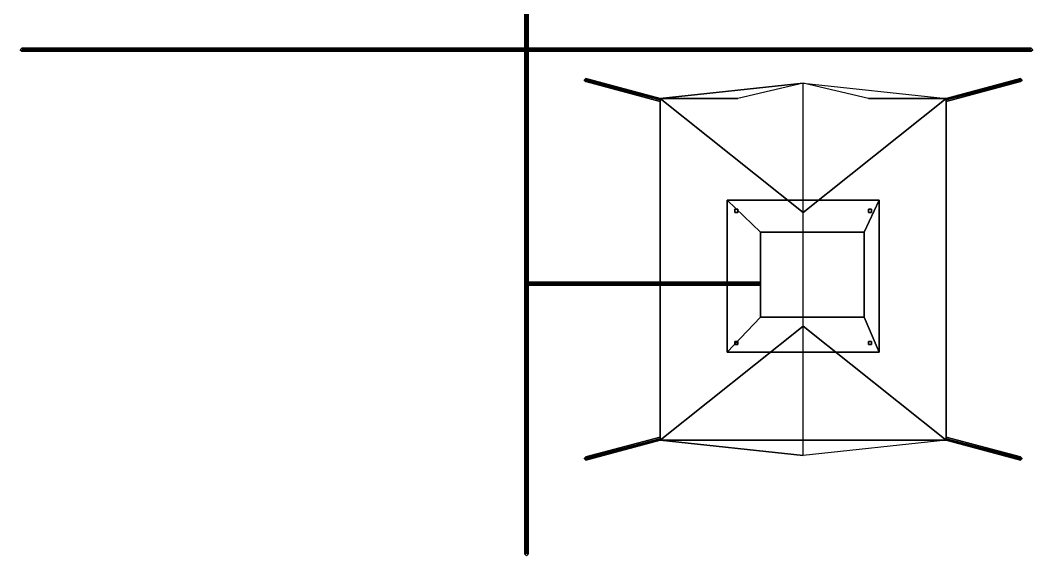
# Model space of a CAD drawing. Header units: millimetres. Extents: x -5 to 5.1, y -6 to 7.
# Drawn here: x -1.57 to 5.09, y -6.01 to -2.49 of the extents above; entities that cross this region are included whole.
import ezdxf

# ---------------------------------------------------------------- set-up
doc = ezdxf.new("R2010")
doc.units = ezdxf.units.MM
doc.header["$MEASUREMENT"] = 0
doc.layers.add('SWE_HQ_Tent', color=3, linetype='Continuous')

msp = doc.modelspace()

# ---------------------------------------------------------------- linework, layer by layer
at = {"layer": 'SWE_HQ_Tent'}
for points in [[(1.76, 0.63, 0.0721), (1.75, 0.64, 0.03), (1.75, -2.67, 7), (1.76, -2.66, 7)], [(1.75, 0.64, 0.03), (1.76, 0.63, 0.03), (1.76, -2.68, 7), (1.75, -2.67, 7)], [(1.76, 0.63, 0.0242), (1.75, 0.64), (1.75, -2.67, 4), (1.76, -2.66, 4)], [(1.75, 0.64), (1.76, 0.63), (1.76, -2.68, 4), (1.75, -2.67, 4)], [(1.77, 0.64, 0.03), (1.76, 0.63, 0.0721), (1.76, -2.66, 7), (1.77, -2.67, 7)], [(1.76, 0.63, 0.03), (1.77, 0.64, 0.03), (1.77, -2.67, 7), (1.76, -2.68, 7)], [(1.77, 0.64), (1.76, 0.63, 0.0242), (1.76, -2.66, 4), (1.77, -2.67, 4)], [(1.76, 0.63), (1.77, 0.64), (1.77, -2.67, 4), (1.76, -2.68, 4)], [(1.74, -2.68, 8), (1.7459, -2.6941, 8), (1.76, -2.66, 8), (1.7459, -2.6659, 8)], [(1.76, -2.66), (1.7459, -2.6659), (1.7459, -2.6659, 8), (1.76, -2.66, 8)], [(1.7459, -2.6941, 8), (1.76, -2.7, 8), (1.7741, -2.6659, 8), (1.76, -2.66, 8)], [(1.7741, -2.6659), (1.76, -2.66), (1.76, -2.66, 8), (1.7741, -2.6659, 8)], [(-1.56, -2.67, 0.1), (-1.57, -2.68, 0.1), (-1.56, -2.69, 0.1), (-1.55, -2.68, 0.1)], [(-1.56, -2.67), (-1.57, -2.68), (-1.57, -2.68, 0.1), (-1.56, -2.67, 0.1)], [(-1.57, -2.68), (-1.56, -2.69), (-1.56, -2.69, 0.1), (-1.57, -2.68, 0.1)], [(-1.56, -2.67, 0.03), (-1.55, -2.68, 0.0721), (1.74, -2.68, 7), (1.75, -2.67, 7)], [(-1.55, -2.68, 0.03), (-1.56, -2.67, 0.03), (1.75, -2.67, 7), (1.76, -2.68, 7)], [(-1.56, -2.67), (-1.55, -2.68, 0.0242), (1.74, -2.68, 4), (1.75, -2.67, 4)], [(-1.55, -2.68), (-1.56, -2.67), (1.75, -2.67, 4), (1.76, -2.68, 4)], [(-1.55, -2.68, 0.0242), (-1.56, -2.67), (-1.56, -2.67, 0.1), (-1.55, -2.68, 0.1)], [(-1.55, -2.68, 0.0721), (-1.56, -2.69, 0.03), (1.75, -2.69, 7), (1.74, -2.68, 7)], [(-1.56, -2.69, 0.03), (-1.55, -2.68, 0.03), (1.76, -2.68, 7), (1.75, -2.69, 7)], [(-1.55, -2.68, 0.0242), (-1.56, -2.69), (1.75, -2.69, 4), (1.74, -2.68, 4)], [(-1.56, -2.69), (-1.55, -2.68), (1.76, -2.68, 4), (1.75, -2.69, 4)], [(-1.56, -2.69), (-1.55, -2.68, 0.0242), (-1.55, -2.68, 0.1), (-1.56, -2.69, 0.1)], [(1.7459, -2.6659), (1.74, -2.68), (1.74, -2.68, 8), (1.7459, -2.6659, 8)], [(1.74, -2.68), (1.7459, -2.6941), (1.7459, -2.6941, 8), (1.74, -2.68, 8)], [(1.7459, -2.6941), (1.76, -2.7), (1.76, -2.7, 8), (1.7459, -2.6941, 8)], [(1.76, -5.99, 0.03), (1.75, -6, 0.03), (1.75, -2.69, 7), (1.76, -2.68, 7)], [(1.76, -5.99), (1.75, -6), (1.75, -2.69, 4), (1.76, -2.68, 4)], [(1.75, -6, 0.03), (1.76, -5.99, 0.0721), (1.76, -2.7, 7), (1.75, -2.69, 7)], [(1.75, -6), (1.76, -5.99, 0.0242), (1.76, -2.7, 4), (1.75, -2.69, 4)], [(1.76, -2.69, 0.02), (1.75, -2.69, 0.01), (1.75, -4.23, 0.01), (1.76, -4.22, 0.02)], [(1.75, -2.69, 0.01), (1.76, -2.69), (1.76, -4.22), (1.75, -4.23, 0.01)], [(1.76, -2.7, 8), (1.7741, -2.6941, 8), (1.78, -2.68, 8), (1.7741, -2.6659, 8)], [(5.08, -2.67, 0.03), (5.07, -2.68, 0.03), (1.76, -2.68, 7), (1.77, -2.67, 7)], [(5.08, -2.67), (5.07, -2.68), (1.76, -2.68, 4), (1.77, -2.67, 4)], [(1.77, -6, 0.03), (1.76, -5.99, 0.03), (1.76, -2.68, 7), (1.77, -2.69, 7)], [(1.77, -6), (1.76, -5.99), (1.76, -2.68, 4), (1.77, -2.69, 4)], [(5.07, -2.68, 0.03), (5.08, -2.69, 0.03), (1.77, -2.69, 7), (1.76, -2.68, 7)], [(5.07, -2.68), (5.08, -2.69), (1.77, -2.69, 4), (1.76, -2.68, 4)], [(1.76, -5.99, 0.0721), (1.77, -6, 0.03), (1.77, -2.69, 7), (1.76, -2.7, 7)], [(1.76, -5.99, 0.0242), (1.77, -6), (1.77, -2.69, 4), (1.76, -2.7, 4)], [(1.76, -2.69), (1.77, -2.69, 0.01), (1.77, -4.21, 0.01), (1.76, -4.22)], [(1.77, -2.69, 0.01), (1.76, -2.69, 0.02), (1.76, -4.22, 0.02), (1.77, -4.21, 0.01)], [(1.76, -2.7), (1.7741, -2.6941), (1.7741, -2.6941, 8), (1.76, -2.7, 8)], [(5.07, -2.68, 0.0721), (5.08, -2.67, 0.03), (1.77, -2.67, 7), (1.78, -2.68, 7)], [(5.07, -2.68, 0.0242), (5.08, -2.67), (1.77, -2.67, 4), (1.78, -2.68, 4)], [(5.08, -2.69, 0.03), (5.07, -2.68, 0.0721), (1.78, -2.68, 7), (1.77, -2.69, 7)], [(5.08, -2.69), (5.07, -2.68, 0.0242), (1.78, -2.68, 4), (1.77, -2.69, 4)], [(1.78, -2.68), (1.7741, -2.6659), (1.7741, -2.6659, 8), (1.78, -2.68, 8)], [(1.7741, -2.6941), (1.78, -2.68), (1.78, -2.68, 8), (1.7741, -2.6941, 8)], [(5.08, -2.67), (5.07, -2.68, 0.0242), (5.07, -2.68, 0.1), (5.08, -2.67, 0.1)], [(5.08, -2.69, 0.1), (5.09, -2.68, 0.1), (5.08, -2.67, 0.1), (5.07, -2.68, 0.1)], [(5.07, -2.68, 0.0242), (5.08, -2.69), (5.08, -2.69, 0.1), (5.07, -2.68, 0.1)], [(5.09, -2.68), (5.08, -2.67), (5.08, -2.67, 0.1), (5.09, -2.68, 0.1)], [(5.08, -2.69), (5.09, -2.68), (5.09, -2.68, 0.1), (5.08, -2.69, 0.1)], [(2.64, -3.01, 0.75), (2.64, -3, 0.74), (2.15, -2.87), (2.14, -2.88)], [(2.64, -3.02, 0.74), (2.64, -3.01, 0.75), (2.14, -2.88), (2.15, -2.89)], [(2.64, -3, 0.74), (2.64, -3.01, 0.73), (2.16, -2.88), (2.15, -2.87)], [(2.64, -3.01, 0.73), (2.64, -3.02, 0.74), (2.15, -2.89), (2.16, -2.88)], [(2.64, -3, 0.75), (2.64, -3, 0.75), (3.58, -3.75, 1.3), (3.58, -2.9, 1.5)], [(3.15, -3, 0.75), (2.64, -3, 0.75), (3.58, -2.9, 1.5)], [(4.52, -3, 0.75), (4.52, -3, 0.75), (3.58, -3.75, 1.3), (3.58, -2.9, 1.5)], [(4.52, -3, 0.75), (4.01, -3, 0.75), (3.58, -2.9, 1.5)], [(4.52, -3, 0.74), (4.52, -3.01, 0.75), (5.02, -2.88), (5.01, -2.87)], [(4.52, -3.01, 0.73), (4.52, -3, 0.74), (5.01, -2.87), (5, -2.88)], [(4.52, -3.01, 0.75), (4.52, -3.02, 0.74), (5.01, -2.89), (5.02, -2.88)], [(4.52, -3.02, 0.74), (4.52, -3.01, 0.73), (5, -2.88), (5.01, -2.89)], [(2.64, -3), (2.64, -5.25), (2.64, -5.25, 0.75), (2.64, -3, 0.75)], [(2.64, -3, 0.75), (2.64, -5.25, 0.75), (3.58, -4.5, 1.3), (3.58, -3.75, 1.3)], [(3.03, -3), (2.64, -3), (2.64, -3, 0.75), (3.15, -3, 0.75)], [(4.52, -3, 0.75), (4.52, -5.25, 0.75), (3.58, -4.5, 1.3), (3.58, -3.75, 1.3)], [(4.52, -3), (4.15, -3), (4.01, -3, 0.75), (4.52, -3, 0.75)], [(4.52, -3), (4.52, -5.25), (4.52, -5.25, 0.75), (4.52, -3, 0.75)], [(3.08, -3.67, 0.58), (3.08, -4.67, 0.58), (3.08, -4.67, 0.6), (3.08, -3.67, 0.6)], [(4.08, -3.67, 0.6), (4.08, -3.67, 0.58), (3.08, -3.67, 0.58), (3.08, -3.67, 0.6)], [(3.98, -3.88, 0.6), (4.08, -3.67, 0.6), (3.08, -3.67, 0.6), (3.3, -3.88, 0.6)], [(3.08, -3.67, 0.6), (3.08, -4.67, 0.6), (3.3, -4.44, 0.6), (3.3, -3.88, 0.6)], [(3.98, -3.88, 0.6), (3.98, -4.44, 0.6), (4.08, -4.67, 0.6), (4.08, -3.67, 0.6)], [(4.08, -4.67, 0.6), (4.08, -4.67, 0.58), (4.08, -3.67, 0.58), (4.08, -3.67, 0.6)], [(3.13, -3.75), (3.13, -3.75, 0.58), (3.13, -3.73, 0.58), (3.13, -3.73)], [(3.13, -3.73), (3.13, -3.73, 0.58), (3.15, -3.73, 0.58), (3.15, -3.73)], [(3.15, -3.75), (3.15, -3.75, 0.58), (3.13, -3.75, 0.58), (3.13, -3.75)], [(3.15, -3.73, 0.58), (3.15, -3.75, 0.58), (3.15, -3.75), (3.15, -3.73)], [(4.01, -3.73), (4.01, -3.73, 0.58), (4.03, -3.73, 0.58), (4.03, -3.73)], [(4.01, -3.75), (4.01, -3.75, 0.58), (4.01, -3.73, 0.58), (4.01, -3.73)], [(4.03, -3.75), (4.03, -3.75, 0.58), (4.01, -3.75, 0.58), (4.01, -3.75)], [(4.03, -3.73, 0.58), (4.03, -3.75, 0.58), (4.03, -3.75), (4.03, -3.73)], [(3.3, -3.88, 0.6), (3.3, -4.44, 0.6), (3.3, -4.44, 1), (3.3, -3.88, 1)], [(3.98, -3.88, 1), (3.98, -3.88, 0.6), (3.3, -3.88, 0.6), (3.3, -3.88, 1)], [(3.3, -3.88, 1), (3.3, -4.44, 1), (3.98, -4.44, 1), (3.98, -3.88, 1)], [(3.98, -4.44, 1), (3.98, -4.44, 0.6), (3.98, -3.88, 0.6), (3.98, -3.88, 1)], [(3.07, -4.22), (3.06, -4.23, 0.01), (1.75, -4.23, 0.01), (1.76, -4.22)], [(3.06, -4.23, 0.01), (3.05, -4.22, 0.02), (1.76, -4.22, 0.02), (1.75, -4.23, 0.01)], [(3.05, -4.22, 0.02), (3.06, -4.21, 0.01), (1.77, -4.21, 0.01), (1.76, -4.22, 0.02)], [(3.06, -4.21, 0.01), (3.07, -4.22), (1.76, -4.22), (1.77, -4.21, 0.01)], [(3.06, -4.21, 0.01), (3.05, -4.22, 0.02), (3.05, -4.22, 0.62), (3.06, -4.21, 0.61)], [(3.3, -4.22, 0.66), (3.3, -4.21, 0.65), (3.06, -4.21, 0.61), (3.05, -4.22, 0.62)], [(3.05, -4.22, 0.02), (3.06, -4.23, 0.01), (3.06, -4.23, 0.61), (3.05, -4.22, 0.62)], [(3.3, -4.23, 0.65), (3.3, -4.22, 0.66), (3.05, -4.22, 0.62), (3.06, -4.23, 0.61)], [(3.07, -4.22), (3.06, -4.21, 0.01), (3.06, -4.21, 0.61), (3.07, -4.22, 0.6)], [(3.3, -4.21, 0.65), (3.3, -4.22, 0.64), (3.07, -4.22, 0.6), (3.06, -4.21, 0.61)], [(3.06, -4.23, 0.01), (3.07, -4.22), (3.07, -4.22, 0.6), (3.06, -4.23, 0.61)], [(3.3, -4.22, 0.64), (3.3, -4.23, 0.65), (3.06, -4.23, 0.61), (3.07, -4.22, 0.6)], [(3.3, -4.44, 0.6), (3.08, -4.67, 0.6), (4.08, -4.67, 0.6), (3.98, -4.44, 0.6)], [(3.3, -4.44, 1), (3.3, -4.44, 0.6), (3.98, -4.44, 0.6), (3.98, -4.44, 1)], [(2.64, -5.25, 0.75), (2.64, -5.25, 0.75), (3.58, -5.35, 1.5), (3.58, -4.5, 1.3)], [(4.52, -5.25, 0.75), (4.52, -5.25, 0.75), (3.58, -5.35, 1.5), (3.58, -4.5, 1.3)], [(3.13, -4.6), (3.13, -4.6, 0.58), (3.15, -4.6, 0.58), (3.15, -4.6)], [(3.13, -4.62), (3.13, -4.62, 0.58), (3.13, -4.6, 0.58), (3.13, -4.6)], [(3.15, -4.62), (3.15, -4.62, 0.58), (3.13, -4.62, 0.58), (3.13, -4.62)], [(3.15, -4.6, 0.58), (3.15, -4.62, 0.58), (3.15, -4.62), (3.15, -4.6)], [(4.01, -4.62), (4.01, -4.62, 0.58), (4.01, -4.6, 0.58), (4.01, -4.6)], [(4.01, -4.6), (4.01, -4.6, 0.58), (4.03, -4.6, 0.58), (4.03, -4.6)], [(4.03, -4.62), (4.03, -4.62, 0.58), (4.01, -4.62, 0.58), (4.01, -4.62)], [(4.03, -4.6, 0.58), (4.03, -4.62, 0.58), (4.03, -4.62), (4.03, -4.6)], [(3.08, -4.67, 0.6), (3.08, -4.67, 0.58), (4.08, -4.67, 0.58), (4.08, -4.67, 0.6)], [(2.64, -5.24, 0.75), (2.64, -5.23, 0.74), (2.15, -5.36), (2.14, -5.37)], [(2.64, -5.25, 0.74), (2.64, -5.24, 0.75), (2.14, -5.37), (2.15, -5.38)], [(2.64, -5.23, 0.74), (2.64, -5.24, 0.73), (2.16, -5.37), (2.15, -5.36)], [(2.64, -5.24, 0.73), (2.64, -5.25, 0.74), (2.15, -5.38), (2.16, -5.37)], [(2.64, -5.25), (4.52, -5.25), (4.52, -5.25, 0.75), (2.64, -5.25, 0.75)], [(2.64, -5.25, 0.75), (4.52, -5.25, 0.75), (3.58, -5.35, 1.5)], [(4.52, -5.24, 0.73), (4.52, -5.23, 0.74), (5.01, -5.36), (5, -5.37)], [(4.52, -5.23, 0.74), (4.52, -5.24, 0.75), (5.02, -5.37), (5.01, -5.36)], [(4.52, -5.25, 0.74), (4.52, -5.24, 0.73), (5, -5.37), (5.01, -5.38)], [(4.52, -5.24, 0.75), (4.52, -5.25, 0.74), (5.01, -5.38), (5.02, -5.37)], [(1.76, -5.99, 0.0242), (1.75, -6), (1.75, -6, 0.1), (1.76, -5.99, 0.1)], [(1.75, -6, 0.1), (1.76, -6.01, 0.1), (1.77, -6, 0.1), (1.76, -5.99, 0.1)], [(1.77, -6), (1.76, -5.99, 0.0242), (1.76, -5.99, 0.1), (1.77, -6, 0.1)], [(1.75, -6), (1.76, -6.01), (1.76, -6.01, 0.1), (1.75, -6, 0.1)], [(1.76, -6.01), (1.77, -6), (1.77, -6, 0.1), (1.76, -6.01, 0.1)]]:
    msp.add_3dface(points, dxfattribs=at)

doc.saveas('drawing.dxf')
